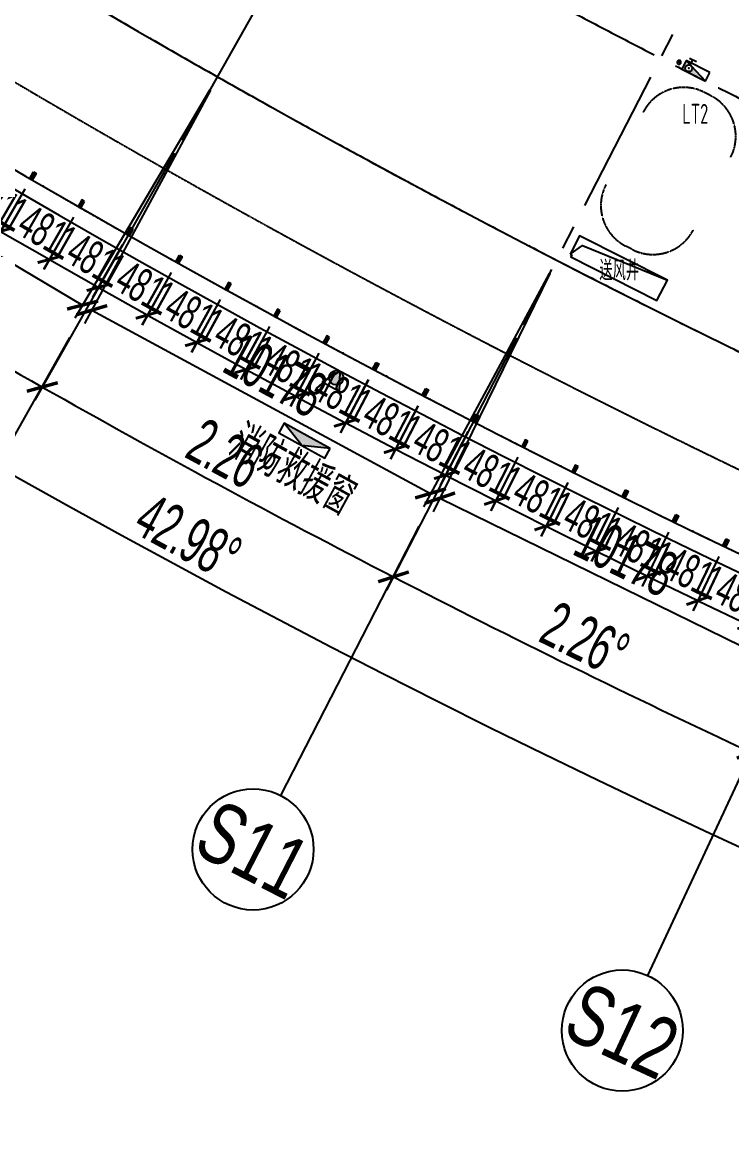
# Model space of a CAD drawing. Extents: x -668578 to 2331563, y -1202445 to 1620273.
# Drawn here: x 747905 to 766656, y 37735 to 67169 of the extents above; entities that cross this region are included whole.
import ezdxf
from ezdxf.enums import TextEntityAlignment as Align

# ---------------------------------------------------------------- set-up
doc = ezdxf.new("R2010")
doc.units = 0
for name, pattern in [('CENTER2', [28.575, 19.05, -3.175, 3.175, -3.175]), ('CONTINOUS', [0]), ('DASH', [0.35, 0.25, -0.1]), ('DOT2', [0.125, 0, -0.125])]:
    doc.linetypes.add(name, pattern=pattern)
doc.layers.get('0').update_dxf_attribs({"color": 8})
doc.layers.get('Defpoints').update_dxf_attribs({"color": 8})
for name, color, linetype in [('#文字', 8, 'Continuous'), ('#标注', 8, 'Continuous'), ('#轴线', 8, 'CENTER2'), ('A-AL', 8, 'Continuous'), ('A-BEAM-PLAN-C', 8, 'Continuous'), ('A-DIMS-150', 8, 'Continuous'), ('A-FLOR-OTLN', 8, 'DOT2'), ('A-WIND-FRAM', 8, 'Continuous'), ('dim', 8, 'Continuous'), ('STAIR', 8, 'Continuous'), ('外轮廓', 8, 'Continuous'), ('建-文字', 8, 'Continuous'), ('建-消防-防火分区填充', 8, 'Continuous'), ('救援窗', 8, 'Continuous'), ('水-消防-消火栓', 8, 'Continuous'), ('水-消防-消火栓-标识', 8, 'Continuous'), ('消防救援', 8, 'Continuous')]:
    doc.layers.add(name, color=color, linetype=linetype)
doc.styles.add('JHZX', font='jrs.shx', dxfattribs={"width": 0.6, "bigfont": 'jhz.shx'})
doc.styles.add('XD2008', font='xd-hzs.shx', dxfattribs={"width": 0.7, "bigfont": 'xd-hztxt.shx'})
doc.styles.add('图纸文字', font='txt.shx', dxfattribs={"width": 0.5, "bigfont": 'HZTXT.shx'})
doc.dimstyles.new('JZBZ-300', dxfattribs={"dimscale": 300, "dimtxt": 3, "dimasz": 1.5, "dimexe": 1, "dimexo": 1, "dimgap": 0.5, "dimtad": 1, "dimdec": 0, "dimdsep": 46, "dimtxsty": 'JHZX', "dimblk1": 'ARCHTICK', "dimblk2": 'ARCHTICK', "dimsah": 1, "dimcen": 0, "dimclrd": 1, "dimclre": 1, "dimclrt": 2, "dimazin": 2, "dimtfac": 1, "dimtdec": 0, "dimtix": 1, "dimtmove": 0, "dimatfit": 3, "dimfxl": 0, "dimtolj": 1, "dimlwd": -1, "dimlwe": -1, "dimarcsym": 0})
doc.dimstyles.new('JZBZ-400', dxfattribs={"dimscale": 400, "dimtxt": 3, "dimasz": 1.5, "dimexe": 1, "dimexo": 1, "dimgap": 0.5, "dimtad": 1, "dimdec": 0, "dimdsep": 46, "dimtxsty": 'JHZX', "dimblk1": 'ARCHTICK', "dimblk2": 'ARCHTICK', "dimsah": 1, "dimcen": 0, "dimclrd": 1, "dimclre": 1, "dimclrt": 2, "dimazin": 2, "dimtfac": 1, "dimtdec": 0, "dimtix": 1, "dimtmove": 0, "dimatfit": 3, "dimfxl": 0, "dimtolj": 1, "dimlwd": -1, "dimlwe": -1, "dimarcsym": 0})

# ---------------------------------------------------------------- blocks, each defined once
blk = doc.blocks.new('_ARCHTICK')
at = {"color": 0, "linetype": 'ByBlock', "const_width": 0.15}
blk.add_lwpolyline([(-0.5, -0.5), (0.5, 0.5)], dxfattribs=at)
blk = doc.blocks.new('*D2939')
at = {"layer": '#标注', "ltscale": 300, "transparency": 16777216}
for p, q in [((-1773, -1481), (-9342, -7863)), ((165914, -92056), (164727, -101884))]:
    blk.add_line(p, q, dxfattribs=at)
blk.add_arc((197092, 166179), 269610, 220.13382, 263.11563, dxfattribs=at)
at = {"layer": 'Defpoints', "color": 0, "ltscale": 300, "transparency": 16777216}
for p in [(197092, 166179), (-1467, -1224), (40380, -53208), (165962, -91659)]:
    blk.add_point(p, dxfattribs=at)
at = {"layer": '#标注', "ltscale": 300, "transparency": 16777216, "xscale": 600, "yscale": 600, "zscale": 600}
for p, rotation in [((-9036, -7605), 130.1338192809485), ((164775, -101487), 353.1156299250187)]:
    blk.add_blockref('_ARCHTICK', p, dxfattribs=dict(at, rotation=rotation))
at = {"layer": '#标注', "ltscale": 300, "transparency": 16777216, "insert": (69342, -70334), "char_height": 1200, "attachment_point": 5, "rotation": 331.6247, "style": 'JHZX'}
blk.add_mtext('\\A1;42.98°', dxfattribs=at)
blk = doc.blocks.new('*D2931')
at = {"layer": '#标注', "ltscale": 300, "transparency": 16777216}
for p, q in [((60147, -54962), (56198, -61338)), ((68983, -60195), (65289, -66722))]:
    blk.add_line(p, q, dxfattribs=at)
blk.add_arc((197092, 166179), 267210, 238.23142, 240.49362, dxfattribs=at)
at = {"layer": 'Defpoints', "color": 0, "ltscale": 300, "transparency": 16777216}
for p in [(197092, 166179), (60357, -54622), (69180, -59847), (59411, -62830)]:
    blk.add_point(p, dxfattribs=at)
at = {"layer": '#标注', "ltscale": 300, "transparency": 16777216, "xscale": 600, "yscale": 600, "zscale": 600}
for p, rotation in [((56409, -60998), 148.2314223311197), ((65486, -66374), 330.4936231196922)]:
    blk.add_blockref('_ARCHTICK', p, dxfattribs=dict(at, rotation=rotation))
at = {"layer": '#标注', "ltscale": 300, "transparency": 16777216, "insert": (61328, -63043), "char_height": 1200, "attachment_point": 5, "rotation": 329.3625, "style": 'JHZX'}
blk.add_mtext('\\A1;2.26°', dxfattribs=at)
blk = doc.blocks.new('*D2932')
at = {"layer": '#标注', "ltscale": 300, "transparency": 16777216}
for p, q in [((68983, -60195), (65289, -66722)), ((78018, -65075), (74585, -71743))]:
    blk.add_line(p, q, dxfattribs=at)
blk.add_arc((197092, 166179), 267210, 240.49362, 242.75582, dxfattribs=at)
at = {"layer": 'Defpoints', "color": 0, "ltscale": 300, "transparency": 16777216}
for p in [(197092, 166179), (69180, -59847), (78201, -64720), (68558, -68086)]:
    blk.add_point(p, dxfattribs=at)
at = {"layer": '#标注', "ltscale": 300, "transparency": 16777216, "xscale": 600, "yscale": 600, "zscale": 600}
for p, rotation in [((65486, -66374), 150.4936231196918), ((74768, -71388), 332.755823859536)]:
    blk.add_blockref('_ARCHTICK', p, dxfattribs=dict(at, rotation=rotation))
at = {"layer": '#标注', "ltscale": 300, "transparency": 16777216, "insert": (70482, -68223), "char_height": 1200, "attachment_point": 5, "rotation": 331.6247, "style": 'JHZX'}
blk.add_mtext('\\A1;2.26°', dxfattribs=at)
blk = doc.blocks.new('*D2958')
at = {"layer": '#标注', "ltscale": 300, "transparency": 16777216}
for p, q in [((78018, -65075), (74585, -71743)), ((87239, -69595), (84071, -76394))]:
    blk.add_line(p, q, dxfattribs=at)
blk.add_arc((197092, 166179), 267210, 242.75582, 245.01802, dxfattribs=at)
at = {"layer": 'Defpoints', "color": 0, "ltscale": 300, "transparency": 16777216}
for p in [(197092, 166179), (78201, -64720), (87408, -69233), (77905, -72977)]:
    blk.add_point(p, dxfattribs=at)
at = {"layer": '#标注', "ltscale": 300, "transparency": 16777216, "xscale": 600, "yscale": 600, "zscale": 600}
for p, rotation in [((74768, -71388), 152.7558238595363), ((84240, -76031), 335.0180245994224)]:
    blk.add_blockref('_ARCHTICK', p, dxfattribs=dict(at, rotation=rotation))
at = {"layer": '#标注', "ltscale": 300, "transparency": 16777216, "insert": (79833, -73038), "char_height": 1200, "attachment_point": 5, "rotation": 333.8869, "style": 'JHZX'}
blk.add_mtext('\\A1;2.26°', dxfattribs=at)
blk = doc.blocks.new('*U2924')
at = {"linetype": 'ByBlock'}
blk.add_line((0, -20), (0, 0), dxfattribs=at)
blk.add_circle((0, -24), 4, dxfattribs=at)
at = {"color": 253, "linetype": 'ByBlock', "style": 'JHZX', "width": 0.75}
blk.add_attdef('AXES', text='', height=4, dxfattribs=at).set_placement((0, -24), align=Align.MIDDLE_CENTER)
blk = doc.blocks.new('*D3012')
at = {"layer": '#标注', "transparency": 16777216}
for p, q in [((-93343, -44426), (-96912, -50452)), ((-84586, -49613), (-88155, -55638)), ((-96708, -50107), (-87951, -55294))]:
    blk.add_line(p, q, dxfattribs=at)
at = {"layer": 'Defpoints', "color": 0, "transparency": 16777216}
for p in [(-93139, -44082), (-84382, -49269), (-87951, -55294)]:
    blk.add_point(p, dxfattribs=at)
at = {"layer": '#标注', "transparency": 16777216, "xscale": 600, "yscale": 600, "zscale": 600}
for p, rotation in [((-96708, -50107), 149.3625242491921), ((-87951, -55294), 329.3625242491921)]:
    blk.add_blockref('_ARCHTICK', p, dxfattribs=dict(at, rotation=rotation))
at = {"layer": '#标注', "transparency": 16777216, "insert": (-91922, -52012), "char_height": 1200, "attachment_point": 5, "rotation": 329.3625, "style": 'JHZX'}
blk.add_mtext('\\A1;10178', dxfattribs=at)
blk = doc.blocks.new('*D3013')
at = {"layer": '#标注', "transparency": 16777216}
for p, q in [((-84572, -49621), (-87900, -55782)), ((-75617, -54458), (-78945, -60619)), ((-87710, -55430), (-78755, -60267))]:
    blk.add_line(p, q, dxfattribs=at)
at = {"layer": 'Defpoints', "color": 0, "transparency": 16777216}
for p in [(-84382, -49269), (-75427, -54106), (-78755, -60267)]:
    blk.add_point(p, dxfattribs=at)
at = {"layer": '#标注', "transparency": 16777216, "xscale": 600, "yscale": 600, "zscale": 600}
for p, rotation in [((-87710, -55430), 151.6247224242016), ((-78755, -60267), 331.6247224242016)]:
    blk.add_blockref('_ARCHTICK', p, dxfattribs=dict(at, rotation=rotation))
at = {"layer": '#标注', "transparency": 16777216, "insert": (-82853, -57145), "char_height": 1200, "attachment_point": 5, "rotation": 331.6247, "style": 'JHZX'}
blk.add_mtext('\\A1;10178', dxfattribs=at)
blk = doc.blocks.new('*D3015')
at = {"layer": '#标注', "transparency": 16777216}
for p, q in [((-75603, -54465), (-78685, -60753)), ((-66464, -58945), (-69546, -65233)), ((-78509, -60394), (-69370, -64874))]:
    blk.add_line(p, q, dxfattribs=at)
at = {"layer": 'Defpoints', "color": 0, "transparency": 16777216}
for p in [(-75427, -54106), (-66288, -58586), (-69370, -64874)]:
    blk.add_point(p, dxfattribs=at)
at = {"layer": '#标注', "transparency": 16777216, "xscale": 600, "yscale": 600, "zscale": 600}
for p, rotation in [((-78509, -60394), 153.8869252948706), ((-69370, -64874), 333.8869252948707)]:
    blk.add_blockref('_ARCHTICK', p, dxfattribs=dict(at, rotation=rotation))
at = {"layer": '#标注', "transparency": 16777216, "insert": (-73588, -61915), "char_height": 1200, "attachment_point": 5, "rotation": 333.8869, "style": 'JHZX'}
blk.add_mtext('\\A1;10178', dxfattribs=at)
blk = doc.blocks.new('*D133')
at = {"layer": 'Defpoints', "color": 0, "ltscale": 300, "transparency": 16777216}
for p in [(746848, 63771), (748128, 63025), (747327, 61652)]:
    blk.add_point(p, dxfattribs=at)
at = {"layer": 'dim', "color": 1, "ltscale": 300, "transparency": 16777216}
for p, q in [((746697, 63512), (745896, 62140)), ((747976, 62766), (747175, 61393)), ((746047, 62399), (747327, 61652))]:
    blk.add_line(p, q, dxfattribs=at)
at = {"layer": 'dim', "color": 1, "ltscale": 300, "transparency": 16777216, "xscale": 450, "yscale": 450, "zscale": 450}
for p, rotation in [((746047, 62399), 149.7287523798437), ((747327, 61652), 329.7287523798437)]:
    blk.add_blockref('_ARCHTICK', p, dxfattribs=dict(at, rotation=rotation))
at = {"layer": 'dim', "color": 2, "ltscale": 300, "transparency": 16777216, "insert": (746989, 62544), "char_height": 900, "attachment_point": 5, "rotation": 329.7288, "style": 'JHZX'}
blk.add_mtext('\\A1;1481', dxfattribs=at)
blk = doc.blocks.new('*D134')
at = {"layer": 'Defpoints', "color": 0, "ltscale": 300, "transparency": 16777216}
for p in [(748127, 63024), (749410, 62284), (748617, 60908)]:
    blk.add_point(p, dxfattribs=at)
at = {"layer": 'dim', "color": 1, "ltscale": 300, "transparency": 16777216}
for p, q in [((747977, 62764), (747184, 61387)), ((749261, 62024), (748467, 60648)), ((747334, 61647), (748617, 60908))]:
    blk.add_line(p, q, dxfattribs=at)
at = {"layer": 'dim', "color": 1, "ltscale": 300, "transparency": 16777216, "xscale": 450, "yscale": 450, "zscale": 450}
for p, rotation in [((747334, 61647), 150.0518866604235), ((748617, 60908), 330.0518866604235)]:
    blk.add_blockref('_ARCHTICK', p, dxfattribs=dict(at, rotation=rotation))
at = {"layer": 'dim', "color": 2, "ltscale": 300, "transparency": 16777216, "insert": (748275, 61797), "char_height": 900, "attachment_point": 5, "rotation": 330.0519, "style": 'JHZX'}
blk.add_mtext('\\A1;1481', dxfattribs=at)
blk = doc.blocks.new('*D135')
at = {"layer": 'Defpoints', "color": 0, "ltscale": 300, "transparency": 16777216}
for p in [(749410, 62284), (750697, 61551), (749912, 60170)]:
    blk.add_point(p, dxfattribs=at)
at = {"layer": 'dim', "color": 1, "ltscale": 300, "transparency": 16777216}
for p, q in [((749261, 62023), (748476, 60641)), ((750549, 61291), (749763, 59909)), ((748624, 60902), (749912, 60170))]:
    blk.add_line(p, q, dxfattribs=at)
at = {"layer": 'dim', "color": 1, "ltscale": 300, "transparency": 16777216, "xscale": 450, "yscale": 450, "zscale": 450}
for p, rotation in [((748624, 60902), 150.3750209409997), ((749912, 60170), 330.3750209409998)]:
    blk.add_blockref('_ARCHTICK', p, dxfattribs=dict(at, rotation=rotation))
at = {"layer": 'dim', "color": 2, "ltscale": 300, "transparency": 16777216, "insert": (749564, 61058), "char_height": 900, "attachment_point": 5, "rotation": 330.375, "style": 'JHZX'}
blk.add_mtext('\\A1;1481', dxfattribs=at)
blk = doc.blocks.new('*D136')
at = {"layer": 'Defpoints', "color": 0, "ltscale": 300, "transparency": 16777216}
for p in [(750696, 61550), (751988, 60826), (751210, 59440)]:
    blk.add_point(p, dxfattribs=at)
at = {"layer": 'dim', "color": 1, "ltscale": 300, "transparency": 16777216}
for p, q in [((750550, 61289), (749772, 59903)), ((751841, 60564), (751064, 59178)), ((749919, 60165), (751210, 59440))]:
    blk.add_line(p, q, dxfattribs=at)
at = {"layer": 'dim', "color": 1, "ltscale": 300, "transparency": 16777216, "xscale": 450, "yscale": 450, "zscale": 450}
for p, rotation in [((749919, 60165), 150.6981552215792), ((751210, 59440), 330.6981552215792)]:
    blk.add_blockref('_ARCHTICK', p, dxfattribs=dict(at, rotation=rotation))
at = {"layer": 'dim', "color": 2, "ltscale": 300, "transparency": 16777216, "insert": (750858, 60325), "char_height": 900, "attachment_point": 5, "rotation": 330.6982, "style": 'JHZX'}
blk.add_mtext('\\A1;1481', dxfattribs=at)
blk = doc.blocks.new('*D137')
at = {"layer": 'Defpoints', "color": 0, "ltscale": 300, "transparency": 16777216}
for p in [(751987, 60825), (753283, 60107), (752513, 58717)]:
    blk.add_point(p, dxfattribs=at)
at = {"layer": 'dim', "color": 1, "ltscale": 300, "transparency": 16777216}
for p, q in [((751842, 60562), (751072, 59172)), ((753138, 59845), (752368, 58454)), ((751218, 59434), (752513, 58717))]:
    blk.add_line(p, q, dxfattribs=at)
at = {"layer": 'dim', "color": 1, "ltscale": 300, "transparency": 16777216, "xscale": 450, "yscale": 450, "zscale": 450}
for p, rotation in [((751218, 59434), 151.021289502157), ((752513, 58717), 331.0212895021569)]:
    blk.add_blockref('_ARCHTICK', p, dxfattribs=dict(at, rotation=rotation))
at = {"layer": 'dim', "color": 2, "ltscale": 300, "transparency": 16777216, "insert": (752156, 59601), "char_height": 900, "attachment_point": 5, "rotation": 331.0213, "style": 'JHZX'}
blk.add_mtext('\\A1;1481', dxfattribs=at)
blk = doc.blocks.new('*D138')
at = {"layer": 'Defpoints', "color": 0, "ltscale": 300, "transparency": 16777216}
for p in [(753282, 60106), (754582, 59396), (753820, 58001)]:
    blk.add_point(p, dxfattribs=at)
at = {"layer": 'dim', "color": 1, "ltscale": 300, "transparency": 16777216}
for p, q in [((753139, 59843), (752377, 58448)), ((754438, 59132), (753676, 57738)), ((752520, 58712), (753820, 58001))]:
    blk.add_line(p, q, dxfattribs=at)
at = {"layer": 'dim', "color": 1, "ltscale": 300, "transparency": 16777216, "xscale": 450, "yscale": 450, "zscale": 450}
for p, rotation in [((752520, 58712), 151.3444237827337), ((753820, 58001), 331.3444237827338)]:
    blk.add_blockref('_ARCHTICK', p, dxfattribs=dict(at, rotation=rotation))
at = {"layer": 'dim', "color": 2, "ltscale": 300, "transparency": 16777216, "insert": (753458, 58883), "char_height": 900, "attachment_point": 5, "rotation": 331.3444, "style": 'JHZX'}
blk.add_mtext('\\A1;1481', dxfattribs=at)
blk = doc.blocks.new('*D139')
at = {"layer": 'Defpoints', "color": 0, "ltscale": 300, "transparency": 16777216}
for p in [(754581, 59395), (755885, 58692), (755131, 57293)]:
    blk.add_point(p, dxfattribs=at)
at = {"layer": 'dim', "color": 1, "ltscale": 300, "transparency": 16777216}
for p, q in [((754439, 59131), (753685, 57732)), ((755743, 58428), (754989, 57029)), ((753827, 57996), (755131, 57293))]:
    blk.add_line(p, q, dxfattribs=at)
at = {"layer": 'dim', "color": 1, "ltscale": 300, "transparency": 16777216, "xscale": 450, "yscale": 450, "zscale": 450}
for p, rotation in [((753827, 57996), 151.6675580633147), ((755131, 57293), 331.6675580633147)]:
    blk.add_blockref('_ARCHTICK', p, dxfattribs=dict(at, rotation=rotation))
at = {"layer": 'dim', "color": 2, "ltscale": 300, "transparency": 16777216, "insert": (754764, 58173), "char_height": 900, "attachment_point": 5, "rotation": 331.6676, "style": 'JHZX'}
blk.add_mtext('\\A1;1481', dxfattribs=at)
blk = doc.blocks.new('*D140')
at = {"layer": 'Defpoints', "color": 0, "ltscale": 300, "transparency": 16777216}
for p in [(755885, 58691), (757192, 57995), (756446, 56592)]:
    blk.add_point(p, dxfattribs=at)
at = {"layer": 'dim', "color": 1, "ltscale": 300, "transparency": 16777216}
for p, q in [((755744, 58426), (754997, 57023)), ((757051, 57730), (756305, 56328)), ((755138, 57288), (756446, 56592))]:
    blk.add_line(p, q, dxfattribs=at)
at = {"layer": 'dim', "color": 1, "ltscale": 300, "transparency": 16777216, "xscale": 450, "yscale": 450, "zscale": 450}
for p, rotation in [((755138, 57288), 151.9906923438938), ((756446, 56592), 331.9906923438938)]:
    blk.add_blockref('_ARCHTICK', p, dxfattribs=dict(at, rotation=rotation))
at = {"layer": 'dim', "color": 2, "ltscale": 300, "transparency": 16777216, "insert": (756074, 57470), "char_height": 900, "attachment_point": 5, "rotation": 331.9907, "style": 'JHZX'}
blk.add_mtext('\\A1;1481', dxfattribs=at)
blk = doc.blocks.new('*D141')
at = {"layer": 'Defpoints', "color": 0, "ltscale": 300, "transparency": 16777216}
for p in [(757192, 57994), (758503, 57306), (757765, 55899)]:
    blk.add_point(p, dxfattribs=at)
at = {"layer": 'dim', "color": 1, "ltscale": 300, "transparency": 16777216}
for p, q in [((757052, 57729), (756314, 56322)), ((758364, 57041), (757625, 55633)), ((756453, 56587), (757765, 55899))]:
    blk.add_line(p, q, dxfattribs=at)
at = {"layer": 'dim', "color": 1, "ltscale": 300, "transparency": 16777216, "xscale": 450, "yscale": 450, "zscale": 450}
for p, rotation in [((756453, 56587), 152.3138266244715), ((757765, 55899), 332.3138266244715)]:
    blk.add_blockref('_ARCHTICK', p, dxfattribs=dict(at, rotation=rotation))
at = {"layer": 'dim', "color": 2, "ltscale": 300, "transparency": 16777216, "insert": (757388, 56774), "char_height": 900, "attachment_point": 5, "rotation": 332.3138, "style": 'JHZX'}
blk.add_mtext('\\A1;1481', dxfattribs=at)
blk = doc.blocks.new('*D142')
at = {"layer": 'Defpoints', "color": 0, "ltscale": 300, "transparency": 16777216}
for p in [(758502, 57305), (759818, 56624), (759088, 55213)]:
    blk.add_point(p, dxfattribs=at)
at = {"layer": 'dim', "color": 1, "ltscale": 300, "transparency": 16777216}
for p, q in [((758365, 57039), (757634, 55628)), ((759680, 56358), (758950, 54947)), ((757772, 55894), (759088, 55213))]:
    blk.add_line(p, q, dxfattribs=at)
at = {"layer": 'dim', "color": 1, "ltscale": 300, "transparency": 16777216, "xscale": 450, "yscale": 450, "zscale": 450}
for p, rotation in [((757772, 55894), 152.6369609050497), ((759088, 55213), 332.6369609050498)]:
    blk.add_blockref('_ARCHTICK', p, dxfattribs=dict(at, rotation=rotation))
at = {"layer": 'dim', "color": 2, "ltscale": 300, "transparency": 16777216, "insert": (758706, 56086), "char_height": 900, "attachment_point": 5, "rotation": 332.637, "style": 'JHZX'}
blk.add_mtext('\\A1;1481', dxfattribs=at)
blk = doc.blocks.new('*D143')
at = {"layer": 'Defpoints', "color": 0, "ltscale": 300, "transparency": 16777216}
for p in [(759817, 56624), (761137, 55950), (760414, 54535)]:
    blk.add_point(p, dxfattribs=at)
at = {"layer": 'dim', "color": 1, "ltscale": 300, "transparency": 16777216}
for p, q in [((759681, 56356), (758958, 54941)), ((761000, 55683), (760278, 54268)), ((759095, 55208), (760414, 54535))]:
    blk.add_line(p, q, dxfattribs=at)
at = {"layer": 'dim', "color": 1, "ltscale": 300, "transparency": 16777216, "xscale": 450, "yscale": 450, "zscale": 450}
for p, rotation in [((759095, 55208), 152.9600951856303), ((760414, 54535), 332.9600951856303)]:
    blk.add_blockref('_ARCHTICK', p, dxfattribs=dict(at, rotation=rotation))
at = {"layer": 'dim', "color": 2, "ltscale": 300, "transparency": 16777216, "insert": (760027, 55406), "char_height": 900, "attachment_point": 5, "rotation": 332.9601, "style": 'JHZX'}
blk.add_mtext('\\A1;1481', dxfattribs=at)
blk = doc.blocks.new('*D144')
at = {"layer": 'Defpoints', "color": 0, "ltscale": 300, "transparency": 16777216}
for p in [(761136, 55949), (762459, 55283), (761744, 53864)]:
    blk.add_point(p, dxfattribs=at)
at = {"layer": 'dim', "color": 1, "ltscale": 300, "transparency": 16777216}
for p, q in [((761001, 55681), (760287, 54262)), ((762324, 55015), (761610, 53596)), ((760421, 54530), (761744, 53864))]:
    blk.add_line(p, q, dxfattribs=at)
at = {"layer": 'dim', "color": 1, "ltscale": 300, "transparency": 16777216, "xscale": 450, "yscale": 450, "zscale": 450}
for p, rotation in [((760421, 54530), 153.2832294662091), ((761744, 53864), 333.2832294662091)]:
    blk.add_blockref('_ARCHTICK', p, dxfattribs=dict(at, rotation=rotation))
at = {"layer": 'dim', "color": 2, "ltscale": 300, "transparency": 16777216, "insert": (761353, 54733), "char_height": 900, "attachment_point": 5, "rotation": 333.2832, "style": 'JHZX'}
blk.add_mtext('\\A1;1481', dxfattribs=at)
blk = doc.blocks.new('*D145')
at = {"layer": 'Defpoints', "color": 0, "ltscale": 300, "transparency": 16777216}
for p in [(762458, 55282), (763785, 54624), (763079, 53200)]:
    blk.add_point(p, dxfattribs=at)
at = {"layer": 'dim', "color": 1, "ltscale": 300, "transparency": 16777216}
for p, q in [((762325, 55014), (761618, 53590)), ((763652, 54355), (762945, 52932)), ((761752, 53859), (763079, 53200))]:
    blk.add_line(p, q, dxfattribs=at)
at = {"layer": 'dim', "color": 1, "ltscale": 300, "transparency": 16777216, "xscale": 450, "yscale": 450, "zscale": 450}
for p, rotation in [((761752, 53859), 153.6063637467868), ((763079, 53200), 333.6063637467868)]:
    blk.add_blockref('_ARCHTICK', p, dxfattribs=dict(at, rotation=rotation))
at = {"layer": 'dim', "color": 2, "ltscale": 300, "transparency": 16777216, "insert": (762682, 54067), "char_height": 900, "attachment_point": 5, "rotation": 333.6064, "style": 'JHZX'}
blk.add_mtext('\\A1;1481', dxfattribs=at)
blk = doc.blocks.new('*D146')
at = {"layer": 'Defpoints', "color": 0, "ltscale": 300, "transparency": 16777216}
for p in [(763784, 54623), (765115, 53972), (764416, 52545)]:
    blk.add_point(p, dxfattribs=at)
at = {"layer": 'dim', "color": 1, "ltscale": 300, "transparency": 16777216}
for p, q in [((763652, 54353), (762954, 52926)), ((764983, 53703), (764285, 52275)), ((763086, 53196), (764416, 52545))]:
    blk.add_line(p, q, dxfattribs=at)
at = {"layer": 'dim', "color": 1, "ltscale": 300, "transparency": 16777216, "xscale": 450, "yscale": 450, "zscale": 450}
for p, rotation in [((763086, 53196), 153.9294980273642), ((764416, 52545), 333.9294980273642)]:
    blk.add_blockref('_ARCHTICK', p, dxfattribs=dict(at, rotation=rotation))
at = {"layer": 'dim', "color": 2, "ltscale": 300, "transparency": 16777216, "insert": (764015, 53409), "char_height": 900, "attachment_point": 5, "rotation": 333.9295, "style": 'JHZX'}
blk.add_mtext('\\A1;1481', dxfattribs=at)
blk = doc.blocks.new('*D147')
at = {"layer": 'Defpoints', "color": 0, "ltscale": 300, "transparency": 16777216}
for p in [(765114, 53971), (766448, 53328), (765758, 51896)]:
    blk.add_point(p, dxfattribs=at)
at = {"layer": 'dim', "color": 1, "ltscale": 300, "transparency": 16777216}
for p, q in [((764984, 53701), (764293, 52269)), ((766318, 53057), (765628, 51626)), ((764424, 52540), (765758, 51896))]:
    blk.add_line(p, q, dxfattribs=at)
at = {"layer": 'dim', "color": 1, "ltscale": 300, "transparency": 16777216, "xscale": 450, "yscale": 450, "zscale": 450}
for p, rotation in [((764424, 52540), 154.2526323079431), ((765758, 51896), 334.2526323079431)]:
    blk.add_blockref('_ARCHTICK', p, dxfattribs=dict(at, rotation=rotation))
at = {"layer": 'dim', "color": 2, "ltscale": 300, "transparency": 16777216, "insert": (765352, 52758), "char_height": 900, "attachment_point": 5, "rotation": 334.2526, "style": 'JHZX'}
blk.add_mtext('\\A1;1481', dxfattribs=at)
blk = doc.blocks.new('*D148')
at = {"layer": 'Defpoints', "color": 0, "ltscale": 300, "transparency": 16777216}
for p in [(766448, 53327), (767785, 52691), (767103, 51256)]:
    blk.add_point(p, dxfattribs=at)
at = {"layer": 'dim', "color": 1, "ltscale": 300, "transparency": 16777216}
for p, q in [((766319, 53056), (765637, 51620)), ((767657, 52420), (766974, 50985)), ((765765, 51891), (767103, 51256))]:
    blk.add_line(p, q, dxfattribs=at)
at = {"layer": 'dim', "color": 1, "ltscale": 300, "transparency": 16777216, "xscale": 450, "yscale": 450, "zscale": 450}
for p, rotation in [((765765, 51891), 154.5757665885229), ((767103, 51256), 334.5757665885229)]:
    blk.add_blockref('_ARCHTICK', p, dxfattribs=dict(at, rotation=rotation))
at = {"layer": 'dim', "color": 2, "ltscale": 300, "transparency": 16777216, "insert": (766692, 52115), "char_height": 900, "attachment_point": 5, "rotation": 334.5758, "style": 'JHZX'}
blk.add_mtext('\\A1;1481', dxfattribs=at)
blk = doc.blocks.new('A$C6e55dde9')
at = {"layer": '救援窗'}
h = blk.add_hatch(color=256, dxfattribs=at)
edge = h.paths.add_edge_path()
edge.add_arc((-839, -143), 839, 350.4779, 360)
edge.add_arc((839, -143), 839, 180, 189.5221)
edge.add_line((12, -282), (693, 0))
edge.add_line((693, 0), (-693, 0))
edge.add_line((-693, 0), (-12, -282))
edge = h.paths.add_edge_path()
edge.add_line((-12, -282), (0, -287))
edge.add_line((0, -287), (12, -282))
edge.add_arc((839, -143), 839, 180, 189.5221, ccw=False)
edge.add_arc((-839, -143), 839, -9.5221, 0, ccw=False)
blk.add_lwpolyline([(693, 0), (-693, 0), (-693, -287), (693, -287)], close=True, dxfattribs=at)
blk.add_lwpolyline([(693, 0), (0, -287), (-693, 0)], dxfattribs=at)
blk = doc.blocks.new('A$Cf5e5299f')
at = {"layer": '#标注', "ltscale": 300}
blk.add_blockref('A$C6e55dde9', (0, 0), dxfattribs=at)
at = {"layer": '#文字', "style": '图纸文字', "width": 0.7}
blk.add_text('消防救援窗', height=1000, dxfattribs=at).set_placement((-1646, -1458))
blk = doc.blocks.new('消火栓箱-111')
blk.add_hatch(color=256).paths.add_polyline_path([(-200, -54), (-200, -60, -0.414214), (-110, -150, -1), (-290, -150, -0.414214), (-200, -60), (-200, -54), (-350, 0), (-350, -250), (350, -250)])
for p, q in [((350, 0), (-350, 0)), ((-350, 0), (350, -250)), ((-350, 0), (-350, -250)), ((-300, 100), (-100, 100)), ((-200, -60), (-200, 100)), ((350, -250), (350, 0)), ((-350, -250), (350, -250))]:
    blk.add_line(p, q)
blk.add_circle((-200, -150), 90)
blk.add_point((-200, -150))
at = {"layer": '水-消防-消火栓'}
blk.add_arc((-350, 0), 700, 359.9687, 0, dxfattribs=at)
blk = doc.blocks.new('立管-R75-1')
at = {"linetype": 'Continuous'}
blk.add_circle((0, 0), 75, dxfattribs=at)
blk.add_point((0, 0), dxfattribs=at)
blk = doc.blocks.new('幕墙分隔')
for p, q in [((-40, -100), (40, 100)), ((0, 100), (0, -100))]:
    blk.add_line(p, q)
blk.add_lwpolyline([(-40, 100), (40, 100), (40, -100), (-40, -100)], close=True)
blk = doc.blocks.new('A$C1BDD5639')
at = {"layer": '消防救援', "linetype": 'ByBlock'}
h = blk.add_hatch(color=256, dxfattribs=at)
h.dxf.hatch_style = 1
edge = h.paths.add_edge_path()
edge.add_arc((-283, 16), 191, 0, 360)
for p, q in [((-475, 16), (0, 254)), ((0, -254), (-475, 16)), ((0, 254), (0, -254))]:
    blk.add_line(p, q, dxfattribs=at)
blk.add_circle((-283, 16), 191, dxfattribs=at)
blk = doc.blocks.new('A$C47405904')
at = {"layer": 'A-AL'}
blk.add_lwpolyline([(-89278, 9481, -0.031021), (-108755, 27069, 0.415715), (-113080, 27106), (-145267, -4699, 0.412976), (-145302, -9004, 0.149442), (-10240, -82596, 0.358696), (-6809, -80780)], format="xyb", dxfattribs=at)
at = {"layer": 'A-BEAM-PLAN-C', "linetype": 'CONTINOUS'}
blk.add_lwpolyline([(-75067, -53954), (-75023, -53976), (-75046, -54021), (-72772, -55174), (-72497, -54641), (-74816, -53464)], close=True, dxfattribs=at)
at = {"layer": 'A-DIMS-150'}
blk.add_lwpolyline([(-75067, -53954), (-74742, -53718), (-72497, -54641)], dxfattribs=at)
at = {"layer": 'A-FLOR-OTLN'}
blk.add_arc((42590, 175095), 262600, 224.41582, 258.41493, dxfattribs=at)
at = {"layer": 'A-WIND-FRAM'}
for p in [(-89316, -51973), (-88033, -52713), (-85455, -54172), (-84160, -54891), (-82861, -55602), (-81557, -56306), (-80250, -57003), (-78939, -57692), (-76306, -59048), (-74983, -59714), (-73657, -60374), (-72327, -61026), (-70993, -61670)]:
    blk.add_point(p, dxfattribs=at)
at = {"layer": 'STAIR', "color": 9, "linetype": 'DASH'}
for p, q in [((-71339, -49771), (-71517, -49679)), ((-73426, -53825), (-73604, -53733))]:
    blk.add_line(p, q, dxfattribs=at)
for points in [[(-73133, -50197, -0.414214), (-71517, -49679)], [(-70821, -51387, 0.414214), (-71339, -49771)], [(-74122, -52117, 0.414214), (-73604, -53733)], [(-71810, -53307, -0.414214), (-73426, -53825)]]:
    blk.add_lwpolyline(points, format="xyb", dxfattribs=at)
at = {"layer": '外轮廓', "color": 3, "linetype": 'DASH', "ltscale": 5}
blk.add_lwpolyline([(-109158, 16478), (-135454, -11643, 0.41242), (-135330, -15318, 0.140163), (-7770, -80593, 0.412914), (-4719, -78556), (3836, -36160, 0.415851), (1787, -33095, -0.057061), (-44213, -18484, 0.041227), (-47955, -17165, 0.051572), (-52855, -16406), (-54407, -16327, -0.116659), (-64974, -13255, -0.058192), (-105484, 16602, 0.414617), (-109158, 16478)], format="xyb", close=True, dxfattribs=at)
at = {"layer": '外轮廓'}
blk.add_lwpolyline([(-70907, -26675), (-75192, -34247, 0.065328), (-17188, -57548), (-15132, -49094, -0.065191), (-70906, -26675)], format="xyb", close=True, dxfattribs=at)
at = {"layer": '建-消防-防火分区填充'}
for p in [(-88996, -52158), (-87873, -52805), (-85617, -54082), (-84484, -54712), (-83348, -55336), (-82210, -55955), (-81068, -56568), (-79923, -57175), (-78775, -57777), (-76471, -58964), (-75314, -59549), (-74155, -60128), (-72992, -60701), (-71827, -61268)]:
    blk.add_point(p, dxfattribs=at)
at = {"layer": 'A-WIND-FRAM'}
for p, rotation in [((-89266, -51886), 329.8397861972367), ((-85406, -54085), 330.8168048548591), ((-80204, -56915), 332.0497970772287), ((-78894, -57605), 332.3804526830866), ((-77579, -58285), 332.8451356340712), ((-73613, -60284), 333.747691995499), ((-72283, -60936), 334.0335325008164), ((-70950, -61580), 334.3641881066742)]:
    blk.add_blockref('幕墙分隔', p, dxfattribs=dict(at, rotation=rotation))
at = {"layer": 'A-WIND-FRAM', "xscale": -1}
for p, rotation in [((-87984, -52626), 330.1704418032559), ((-86697, -53359), 330.4562828591408), ((-84112, -54803), 331.1474604608784), ((-82813, -55514), 331.4781160667363), ((-81510, -56217), 331.7639565720536), ((-76262, -58960), 333.131195884466), ((-74939, -59626), 333.4618514903239)]:
    blk.add_blockref('幕墙分隔', p, dxfattribs=dict(at, rotation=rotation))
at = {"layer": '水-消防-消火栓', "rotation": 333.0209963476784}
blk.add_blockref('消火栓箱-111', (-71687, -48997), dxfattribs=at)
at = {"layer": '水-消防-消火栓-标识', "xscale": -0.6666666665114463, "yscale": 0.6666666665114463, "zscale": 0.6666666665114466, "rotation": 245.3297498852687}
blk.add_blockref('立管-R75-1', (-72189, -48882), dxfattribs=at)
at = {"layer": '消防救援', "linetype": 'ByBlock', "rotation": 241.5959786141111}
blk.add_blockref('A$C1BDD5639', (-81397, -57454), dxfattribs=at)
at = {"layer": '建-文字', "style": 'XD2008', "width": 0.7}
for s, p in [('LT2', (-72102, -50506)), ('送风井', (-74294, -54642))]:
    blk.add_text(s, height=525, dxfattribs=at).set_placement(p)
blk = doc.blocks.new('A$Caccc0cd0')
at = {"layer": '#标注'}
for p1, p2, picture, middle in [((-93139.5, -44082.1), (-84382.2, -49268.8), '*D3012', (-91921.8, -52012.4)), ((-84382.2, -49268.8), (-75427.1, -54105.9), '*D3013', (-82852.5, -57144.9)), ((-75427.1, -54105.9), (-66287.9, -58585.7), '*D3015', (-73587.6, -61915.4))]:
    dim = blk.add_aligned_dim(p1=p1, p2=p2, distance=-7002.8, dimstyle='JZBZ-400', override={"dimclrd": 256, "dimclre": 256, "dimclrt": 256}, dxfattribs=at)
    dim.commit()
    dim.dimension.update_dxf_attribs({"geometry": picture, "text_midpoint": middle})
blk = doc.blocks.new('DSGDFG')
at = {"layer": '#标注', "ltscale": 300}
blk.add_arc((197092.2, 166179.2), 257800, 220.136073, 263.11563, dxfattribs=at)
at = {"layer": '#轴线', "ltscale": 200}
for p, q in [((69174.5, -59855.8), (103759.5, 1257.2)), ((110342.2, -2298.4), (78196.4, -64728.8))]:
    blk.add_line(p, q, dxfattribs=at)
for radius in [228400, 236200, 244000, 251800, 257800]:
    blk.add_arc((197092.2, 166179.2), radius, 218.438892, 265.140584, dxfattribs=at)
at = {"layer": '#标注', "ltscale": 300}
blk.add_blockref('A$Caccc0cd0', (154502.6, -8915.6), dxfattribs=at)
at = {"layer": '#标注', "linetype": 'ByBlock'}
for p, xscale, yscale, rotation, values in [((66217.4, -65064.7), 399.9999999999999, 399.9999999999999, 330.5227586429251, {'AXES': 'S10'}), ((75446.7, -70050.2), 400, 400, 332.7848405729493, {'AXES': 'S11'}), ((84865.6, -74667.5), 399.9999999999999, 399.9999999999999, 335.0469225029738, {'AXES': 'S12'})]:
    blk.add_blockref('*U2924', p, dxfattribs=dict(at, xscale=xscale, yscale=yscale, rotation=rotation)).add_auto_attribs(values)
at = {"layer": '#标注', "ltscale": 300}
for base, p1, p2, picture, middle in [((40379.7, -53208.3), (-1467, -1223.5), (165961.7, -91658.5), '*D2939', (69341.6, -70334.5)), ((59410.7, -62829.8), (60357.4, -54621.7), (69179.6, -59846.8), '*D2931', (61328.4, -63042.5)), ((68557.6, -68086), (69179.6, -59846.8), (78201.1, -64719.7), '*D2932', (70482.1, -68222.8)), ((77904.8, -72977), (78201.1, -64719.7), (87407.9, -69232.7), '*D2958', (79833.3, -73037.8))]:
    dim = blk.add_angular_dim_3p(base=base, center=(197092.1, 166179.2), p1=p1, p2=p2, dimstyle='JZBZ-400', override={"dimclrd": 256, "dimclre": 256, "dimclrt": 256}, dxfattribs=at)
    dim.commit()
    dim.dimension.update_dxf_attribs({"geometry": picture, "text_midpoint": middle})
blk = doc.blocks.new('HGDTRET')
at = {"layer": 'dim', "ltscale": 300}
blk.add_arc((880041, 290089.1), 262600, 224.98133, 258.268049, dxfattribs=at)
for p1, p2, picture, middle in [((746848.4, 63771.5), (748127.7, 63024.8), '*D133', (746989.5, 62543.9)), ((748126.9, 63023.9), (749410.4, 62284.4), '*D134', (748274.9, 61797.1)), ((749409.6, 62283.5), (750697.2, 61551.3), '*D135', (749564.5, 61057.6)), ((750696.5, 61550.4), (751988.2, 60825.5), '*D136', (750858.2, 60325.4)), ((751987.4, 60824.6), (753283.2, 60107), '*D137', (752156.1, 59600.5)), ((753282.4, 60106.1), (754582.2, 59395.8), '*D138', (753458, 58883)), ((754581.5, 59394.8), (755885.3, 58691.9), '*D139', (754764, 58172.7)), ((755884.5, 58690.9), (757192.3, 57995.3), '*D140', (756073.9, 57469.9)), ((757191.5, 57994.4), (758503.2, 57306.2), '*D141', (757387.8, 56774.5)), ((758502.4, 57305.3), (759817.9, 56624.5), '*D142', (758705.6, 56086.4)), ((759817.2, 56623.5), (761136.5, 55950.1), '*D143', (760027.2, 55405.9)), ((761135.8, 55949.2), (762458.9, 55283.3), '*D144', (761352.7, 54732.7)), ((762458.2, 55282.3), (763785, 54623.9), '*D145', (762681.9, 54067.1)), ((763784.3, 54622.9), (765114.8, 53972), '*D146', (764014.9, 53409)), ((765114.1, 53971), (766448.3, 53327.6), '*D147', (765351.5, 52758.4)), ((766447.6, 53326.6), (767785.3, 52690.7), '*D148', (766691.8, 52115.4))]:
    dim = blk.add_aligned_dim(p1=p1, p2=p2, distance=-1589.1, dimstyle='JZBZ-300', dxfattribs=at)
    dim.commit()
    dim.dimension.update_dxf_attribs({"geometry": picture, "text_midpoint": middle})

msp = doc.modelspace()

# ---------------------------------------------------------------- block references
at = {"layer": '#标注'}
for name, p in [('HGDTRET', (0, 0)), ('DSGDFG', (682948.9, 123910))]:
    msp.add_blockref(name, p, dxfattribs=at)
at = {"layer": '#标注', "ltscale": 300, "rotation": 331.2381919068742}
msp.add_blockref('A$Cf5e5299f', (755431.4, 56245.2), dxfattribs=at)
at = {"layer": 'dim', "ltscale": 300}
msp.add_blockref('A$C47405904', (837451.5, 114994.4), dxfattribs=at)

doc.saveas('drawing.dxf')
